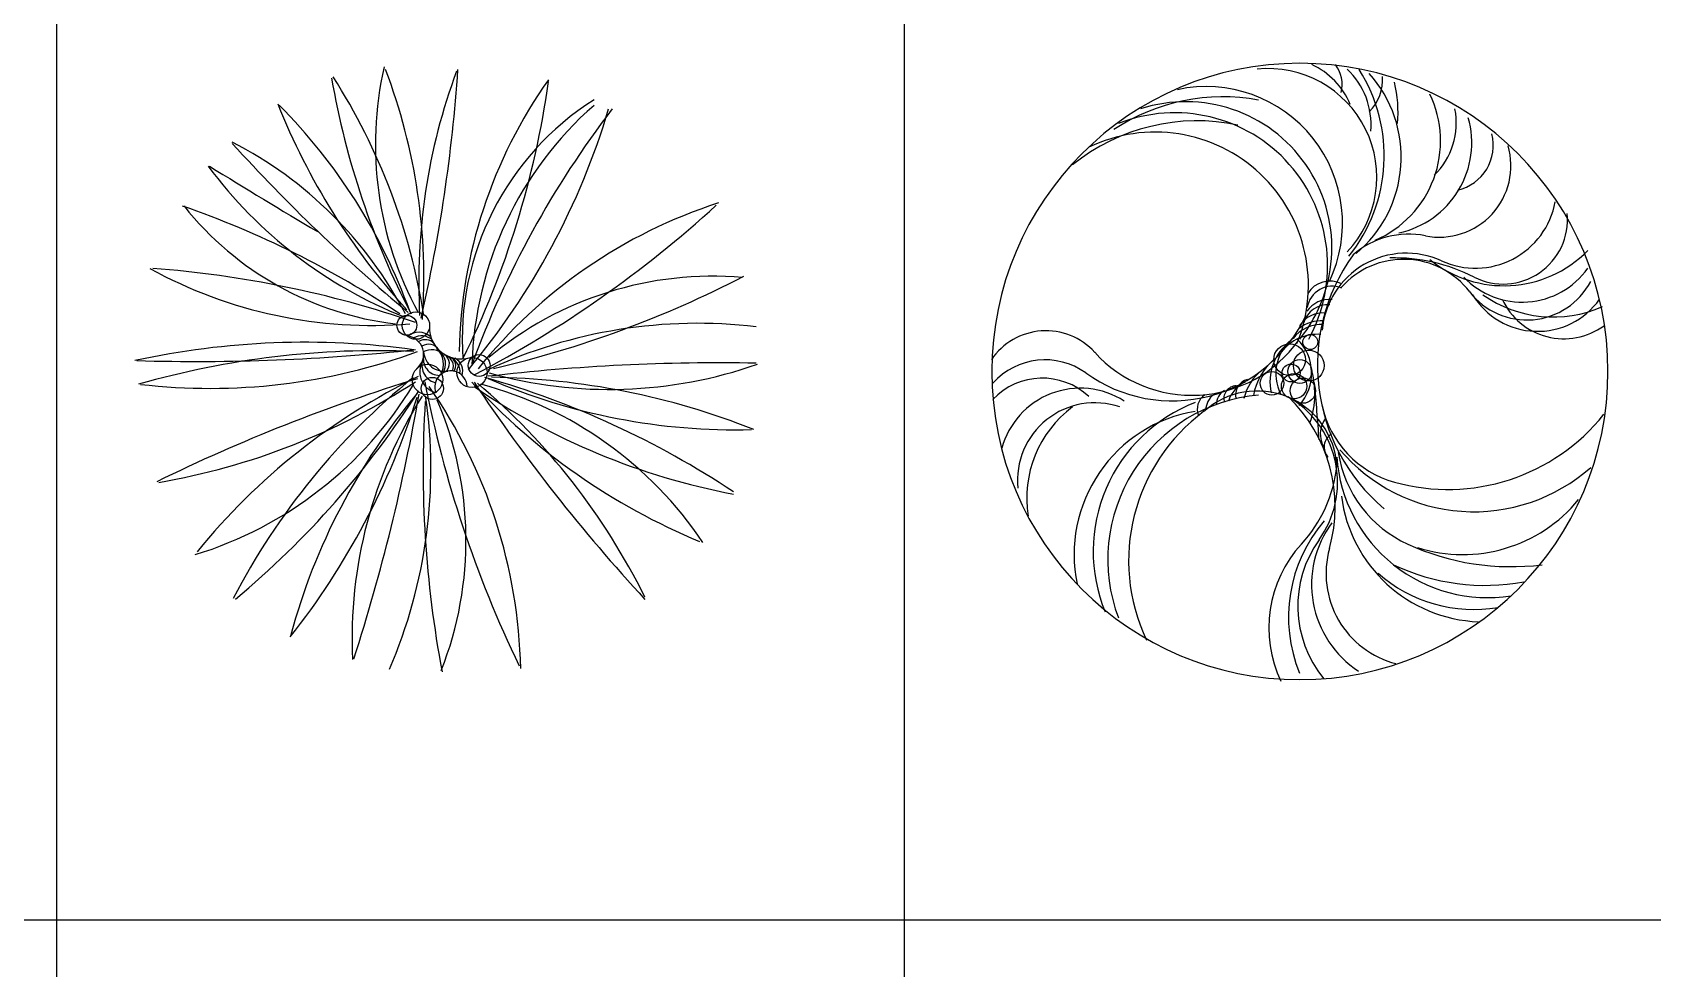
# Model space of a CAD drawing. Header units: millimetres. Extents: x -4017 to 59953, y -688 to 66564.
# Drawn here: x 35047 to 39167, y 42424 to 44804 of the extents above; entities that cross this region are included whole.
import ezdxf

# ---------------------------------------------------------------- set-up
doc = ezdxf.new("R2010")
doc.units = ezdxf.units.MM
doc.layers.add('www.cad-blocks.net', color=7, linetype='Continuous')

# ---------------------------------------------------------------- blocks, each defined once
blk = doc.blocks.new('A$C516926BB')
for p, q in [((37.5671, 38.5194), (37.5671, 0)), ((39.7224, 38.5194), (39.7224, 0)), ((0, 33.1729), (62.4121, 33.1729))]:
    blk.add_line(p, q)
blk = doc.blocks.new('A$C02D30C69')
at = {"color": 0}
for centre, major_axis, start_param, end_param in [((1.5006, 1.34), (0.6289, 0.6289), 2.131427, 2.856465), ((-0.7552, 1.0007), (-1.0535, 1.0535), 3.856213, 4.290896), ((2.2684, 0.9905), (1.0938, 1.0938), 2.001774, 2.410771), ((-3.2212, 1.8081), (2.8651, 2.8651), 5.271466, 5.42933), ((2.5124, 1.8539), (1.4437, 1.4437), 2.525766, 2.836912), ((-0.8391, 0.6544), (-1.1269, 1.1269), 4.085607, 4.495858), ((2.0566, 0.7921), (0.8714, 0.8714), 1.739264, 2.338111), ((-1.2453, 1.8241), (-1.6401, 1.6401), 3.46767, 3.786944), ((1.954, 2.0773), (-1.2109, 1.2109), 1.164045, 1.527024), ((1.5527, 0.8451), (0.7207, 0), 2.135189, 3.210038), ((-0.6498, 0.4292), (-1.0139, 1.0139), 4.274098, 4.710018), ((-0.5812, 1.9642), (1.8635, 0), -0.697003, -0.290287), ((1.7683, 0.7544), (0.9119, 0), 2.290576, 3.11144), ((3.15, -0.0559), (-2.4413, 0), -0.65478, -0.350301), ((-0.2258, 0.4297), (-0.7297, 0.7297), 4.410827, 5.021468), ((3.6172, 4.4042), (-3.2191, 3.2191), 1.522811, 1.659215), ((1.1104, 1.9726), (-0.8145, 0.8145), 1.42466, 1.977051), ((10.5407, 18.0655), (13.9413, 13.9413), 3.374262, 3.390527), ((-0.6909, -1.1419), (-1.7421, 1.7421), -1.372189, -1.121235), ((0.7583, 1.6887), (-0.5727, 0.5727), 1.457739, 2.237569), ((-0.4967, 3.3496), (-2.9292, 0), 2.054072, 2.310595), ((1.8793, -0.0351), (1.2893, 0), 1.882893, 2.466985), ((0.6025, 2.0534), (0.8293, 0.8293), 3.424826, 4.008918), ((-0.153, -1.6319), (1.8842, 1.8842), 0.454408, 0.710932), ((1.4702, 0.1156), (0.6295, 0.6295), 0.701205, 1.481036), ((0.3009, 3.4099), (1.9151, 1.9151), 4.154463, 4.405416), ((0.7144, 0.8801), (-0.0246, 0.0246), 3.926991, 10.210176), ((0.6913, 0.8809), (0.0179, 0.0179), 5.497787, 11.780972), ((0.7217, 0.8207), (-0.0302, 0.0302), -1.528576, -0.091627), ((0.8288, 0.8756), (0.0568, 0.0568), 2.328565, 4.34023), ((1.4315, -0.3802), (-0.8953, 0.8953), -0.90267, -0.350279), ((0.4329, -1.1976), (-1.4392, 1.4392), -0.921296, -0.571053), ((0.615, -1.374), (-1.5488, 1.5488), -0.828157, -0.505181), ((0.6867, 0.8072), (0.0333, 0.0333), 4.593897, 6.994791), ((0.7285, 0.8109), (-0.0305, 0.0305), -1.437981, -0.314263), ((0.7383, 0.8145), (0.0211, 0.0211), 6.241668, 7.642138), ((0.7462, 0.7997), (-0.0233, 0.0233), 4.51994, 6.04462), ((0.1551, 6.0004), (-3.685, 3.685), 2.327321, 2.463515), ((0.1909, 2.2496), (-1.0812, 1.0812), 2.240179, 2.70812), ((0.7763, 0.7802), (-0.0332, 0.0332), 0.414695, 2.055691), ((0.775, 0.7953), (-0.0296, 0.0296), 0.520825, 2.353023), ((0.7546, 0.77), (-0.0343, 0.0343), -1.489543, -0.314127), ((0.7869, 0.817), (0.0375, 0.0375), 2.427824, 4.081537), ((0.7283, 0.7822), (-0.0395, 0.0395), 3.415131, 4.72533), ((0.7482, 0.7825), (0.0294, 0.0294), 4.898833, 6.434708), ((0.7794, 0.7759), (0.0215, 0.0215), 5.11378, 6.848766), ((0.7715, 0.7837), (0.0197, 0.0197), 4.631212, 6.48911), ((0.7927, 0.7785), (0.0162, 0.0162), 4.806224, 6.714982), ((0.7861, 0.7624), (0.0286, 0.0286), 5.379628, 6.646433), ((0.7957, 0.764), (0.0267, 0.0267), 5.196036, 6.570809), ((0.857, 0.7608), (0.0271, 0.0271), 5.497787, 11.780972), ((0.875, 0.7786), (0.0196, 0.0196), 5.497787, 11.780972), ((1.4839, -4.2189), (-3.5387, 3.5387), -0.804519, -0.668115), ((2.0427, -3.5778), (-3.197, 3.197), -0.48812, -0.330256), ((1.4472, -0.7443), (1.1756, 1.1756), 1.238219, 1.672902), ((1.8286, -0.6322), (-1.2575, 1.2575), -0.103183, 0.307068), ((0.7438, 0.7431), (-0.0275, 0.0275), 3.926991, 10.210176), ((0.778, 0.7622), (-0.038, 0.038), 0.395341, 2.047101), ((0.7559, 0.7203), (0.0199, 0.0199), 5.497787, 11.780972), ((0.8033, 0.7242), (0.029, 0.029), 5.550207, 9.01902), ((0.2787, -1.4114), (1.587, 1.587), 0.198436, 0.509582), ((1.5259, 2.1915), (-1.1145, 1.1145), 1.946768, 2.382688), ((1.2064, 1.8522), (-0.8021, 0.8021), 2.083497, 2.694139), ((0.8787, -1.1336), (1.3311, 1.3311), 0.407511, 0.77049), ((-0.2299, 2.1831), (1.2205, 1.2205), 4.096169, 4.505167), ((-0.1392, 1.2462), (-0.7017, 0.7017), 2.655025, 3.380064), ((-1.2004, 1.9373), (-1.6109, 1.6109), 3.049365, 3.360512), ((1.9406, -0.3237), (1.1313, 1.1313), 1.656104, 2.092024), ((1.7035, 0.0858), (0.8142, 0.8142), 1.792834, 2.403475), ((-4.2812, 1.582), (3.592, 3.592), 5.188003, 5.324407), ((-0.5329, 0.5162), (-0.9088, 0.9088), 3.519055, 4.071446), ((3.6552, 1.3064), (-2.9733, 0), 0.19261, 0.449133), ((-0.3276, -0.0196), (-1.3087, 0), 3.163027, 3.74712), ((2.0623, 1.8446), (1.1581, 1.1581), 3.099679, 3.534362), ((4.5685, 3.2067), (3.1496, 3.1496), 2.944136, 3.102), ((1.8488, 2.173), (-1.2388, 1.2388), 1.758277, 2.168528), ((-0.2273, -0.5649), (1.2024, 1.2024), 5.957629, 6.366626), ((0.6314, -0.2148), (-0.6913, 0.6913), 4.516485, 5.241524), ((-1.1047, 1.273), (-1.3511, 1.3511), 3.25844, 3.621419), ((3.4817, 0.5132), (1.9439, 1.9439), 2.293003, 2.543956), ((-0.062, 0.3344), (-0.639, 0.639), 3.552134, 4.331964)]:
    blk.add_ellipse(centre, major_axis=major_axis, ratio=1, start_param=start_param, end_param=end_param, dxfattribs=at)
blk = doc.blocks.new('A$C33481D05')
at = {"color": 0}
for centre, major_axis, start_param, end_param in [((0.7844, 0.7878), (-0.7834, 0), 3.141593, 9.424778), ((0.7033, 1.2813), (-0.1956, 0.1956), 3.170957, 5.597939), ((0.7363, 1.3948), (-0.1343, 0.1343), 4.314609, 5.073157), ((0.8109, 1.5172), (0.0575, 0.0575), 5.2415, 6.169352), ((0.5458, 1.1648), (-0.2454, 0.2454), 3.485435, 5.709303), ((0.7715, 1.4156), (-0.1371, 0.1371), 3.841352, 4.74106), ((0.59, 1.3362), (0.2891, 0.2891), 4.822092, 6.063422), ((0.7233, 1.3328), (0.2254, 0.2254), 4.620782, 6.227415), ((0.8769, 1.5307), (-0.0834, 0.0834), 3.148264, 3.987713), ((0.589, 0.9817), (-0.3566, 0.3566), -0.965651, -0.202791), ((0.4941, 1.102), (0.3716, 0), -0.673625, 1.885378), ((0.8677, 1.3736), (-0.194, 0.194), 2.761571, 4.376617), ((0.7399, 1.4497), (-0.2079, 0.2079), 3.818359, 4.178352), ((0.5231, 0.9216), (0.3559, 0.3559), 0.577733, 1.465854), ((0.4666, 1.0571), (-0.3883, 0), 2.639351, 5.09186), ((0.9957, 1.4197), (0.1318, 0.1318), 4.701715, 5.690209), ((0.4164, 1.0066), (-0.3896, 0), 2.753009, 5.160064), ((0.9877, 1.3689), (-0.1652, 0.1652), 2.564483, 4.204261), ((1.1392, 1.3109), (-0.1285, 0.1285), 2.158461, 4.209442), ((1.1598, 1.3624), (-0.0823, 0.0823), 2.584549, 4.180235), ((1.2307, 1.2569), (-0.1461, 0.1461), 1.927556, 3.742472), ((1.3014, 1.1733), (0.1154, 0.1154), 3.456868, 5.594278), ((1.0612, 0.9213), (-0.1525, 0.1525), -0.983132, -0.069364), ((1.3075, 0.804), (-0.3383, 0.3383), 0.160126, 1.653829), ((1.0553, 0.8731), (-0.1523, 0.1523), -1.214037, 0.694159), ((1.0482, 0.861), (0.1498, 0.1498), 6.153747, 7.91453), ((1.0233, 0.6261), (0.3185, 0.3185), 0.315275, 0.807359), ((1.3033, 1.304), (-0.2109, 0.2109), 1.672295, 3.152043), ((1.3495, 1.1688), (0.1448, 0.1448), 3.116421, 4.880075), ((0.8667, 0.9402), (-0.0455, 0.0455), -1.173092, 0.631458), ((0.8608, 0.9509), (0.0471, 0.0471), 0.314302, 1.802145), ((1.3616, 1.1022), (-0.1298, 0.1298), 1.441358, 3.441228), ((0.855, 0.8937), (0.045, 0.045), 0.692859, 2.084756), ((0.8609, 0.8985), (0.0514, 0.0514), 0.705778, 1.733832), ((1.3887, 1.0828), (-0.1365, 0.1365), 1.330248, 3.312452), ((1.4286, 1.2374), (-0.22, 0.22), 1.744537, 2.771096), ((1.4559, 1.0438), (0.1223, 0.1223), 2.787489, 4.556474), ((0.4594, 1.088), (-0.2651, 0.2651), 1.731623, 3.492421), ((0.8392, 0.8173), (-0.0637, 0.0637), -0.846034, 0.141404), ((0.8393, 0.8246), (0.0651, 0.0651), 0.72655, 1.45382), ((0.8438, 0.8643), (-0.0511, 0.0511), -0.878264, 0.206444), ((0.1387, 0.7238), (0.1184, 0.1184), 6.235111, 8.044567), ((0.5096, 1.0606), (0.2358, 0.2358), 3.093518, 4.876193), ((0.8386, 0.7817), (-0.0816, 0.0816), -0.155371, 1.258361), ((0.8291, 0.7662), (-0.082, 0.082), -0.859919, 0.131435), ((0.6933, 0.7835), (0.0855, 0.0855), 4.752299, 6.298107), ((0.8108, 0.8627), (0.0135, 0.0135), 5.497787, 11.780972), ((0.1365, 0.64), (0.1254, 0.1254), 0.160826, 1.631127), ((0.8343, 0.7626), (0.0891, 0.0891), 1.413681, 2.586528), ((0.7582, 0.8177), (-0.0286, 0.0286), 3.926991, 10.210176), ((0.807, 0.8027), (0.0277, 0.0277), 5.497787, 11.780972), ((0.1295, 0.5978), (0.1223, 0.1223), 0.032436, 1.599832), ((0.7652, 0.6917), (-0.0891, 0.0891), -0.130228, 0.568967), ((0.8192, 0.7001), (-0.1097, 0.1097), -0.069064, 0.612023), ((0.7132, 0.7577), (0.0212, 0.0212), 5.497787, 11.780972), ((0.762, 0.7839), (0.0161, 0.0161), 5.497787, 11.780972), ((0.7844, 0.7878), (-0.0214, 0.0214), 3.926991, 10.210176), ((0.5959, 0.731), (-0.1601, 0.1601), 3.596126, 4.22478), ((0.2262, 0.538), (0.1465, 0.1465), 0.216651, 2.089626), ((0.6759, 0.5354), (-0.1434, 0.1434), 3.987211, 6.22877), ((0.6232, 0.7189), (0.0228, 0.0228), 0.809025, 2.651705), ((0.6743, 0.692), (0.0525, 0.0525), 1.182126, 2.085161), ((0.6624, 0.7269), (-0.0296, 0.0296), -0.519817, 0.981394), ((0.7695, 0.7502), (0.0228, 0.0228), 5.497787, 11.780972), ((0.792, 0.7389), (0.0227, 0.0227), 5.497787, 11.780972), ((-4.2951, 0.2796), (-3.6339, 3.6339), 3.992025, 4.020472), ((0.2632, 0.5114), (-0.1391, 0.1391), -1.113061, 0.887512), ((0.6649, 0.3302), (-0.2872, 0.2872), -0.415297, 1.174094), ((0.7157, 0.3094), (0.4198, 0), 1.657312, 3.502088), ((0.5666, 0.692), (0.0306, 0.0306), 1.373275, 2.735476), ((0.5983, 0.6877), (-0.0378, 0.0378), -0.102668, 0.745626), ((0.6143, 0.7029), (-0.0302, 0.0302), -0.247297, 0.792667), ((0.4832, 0.4426), (0.2763, 0.2763), 5.225565, 6.301232), ((0.6296, 0.506), (-0.1772, 0.1772), 3.305276, 4.923478), ((1.0944, 0.7563), (-0.1835, 0.1835), 0.99856, 2.084356), ((0.3775, 0.4666), (-0.2033, 0.2033), -0.148061, 0.94805), ((0.5789, 0.3226), (-0.2608, 0.2608), -0.619538, 0.990182), ((0.8213, 0.3066), (0.334, 0.334), 1.422018, 2.797045), ((0.9033, 0.6289), (-0.0475, 0.0475), 0.145274, 1.333223), ((1.1609, 0.9951), (0.3587, 0.3587), 3.655152, 4.824964), ((0.8842, 0.5958), (0.0271, 0.0271), 1.328649, 3.110722), ((1.1871, 0.6296), (0.2184, 0.2184), 2.512944, 3.497416), ((1.2269, 0.8784), (-0.3163, 0.3163), 1.489222, 3.082326), ((0.5299, 0.5857), (0.2478, 0.2478), 4.755698, 5.388932), ((1.2617, 0.5972), (0.2718, 0.2718), 2.426819, 4.082515), ((1.2527, 0.5168), (-0.2585, 0.2585), 0.911201, 2.318001), ((1.1983, 0.7032), (0.2693, 0.2693), 3.620472, 4.812126), ((1.1305, 0.1631), (0.2652, 0.2652), 1.644775, 2.745208), ((1.0775, 0.2464), (-0.1863, 0.1863), 0.147975, 1.778267), ((1.021, 0.1354), (0.2233, 0.2233), 1.614105, 2.799238), ((1.0691, 0.1911), (-0.2051, 0.2051), 0.163683, 1.470961), ((1.0873, 0.274), (-0.1672, 0.1672), 0.513176, 2.104798), ((1.3216, 0.9232), (-0.4467, 0.4467), 1.926619, 2.480685), ((1.2553, 0.7864), (0.3836, 0.3836), 3.483205, 4.109305), ((1.2274, 0.5524), (-0.2615, 0.2615), 1.634749, 2.521415)]:
    blk.add_ellipse(centre, major_axis=major_axis, ratio=1, start_param=start_param, end_param=end_param, dxfattribs=at)

msp = doc.modelspace()

# ---------------------------------------------------------------- block references
at = {"xscale": 1000, "yscale": 1000, "zscale": 1000}
for name, p in [('A$C02D30C69', (35308.1, 43178.6)), ('A$C33481D05', (37485.8, 43154.4))]:
    msp.add_blockref(name, p, dxfattribs=at)
at = {"layer": 'www.cad-blocks.net', "color": 155, "true_color": 0x546d8e, "xscale": 1000, "yscale": 1000, "zscale": 1000}
msp.add_blockref('A$C516926BB', (-2458.7, 9375.6), dxfattribs=at)

doc.saveas('drawing.dxf')
